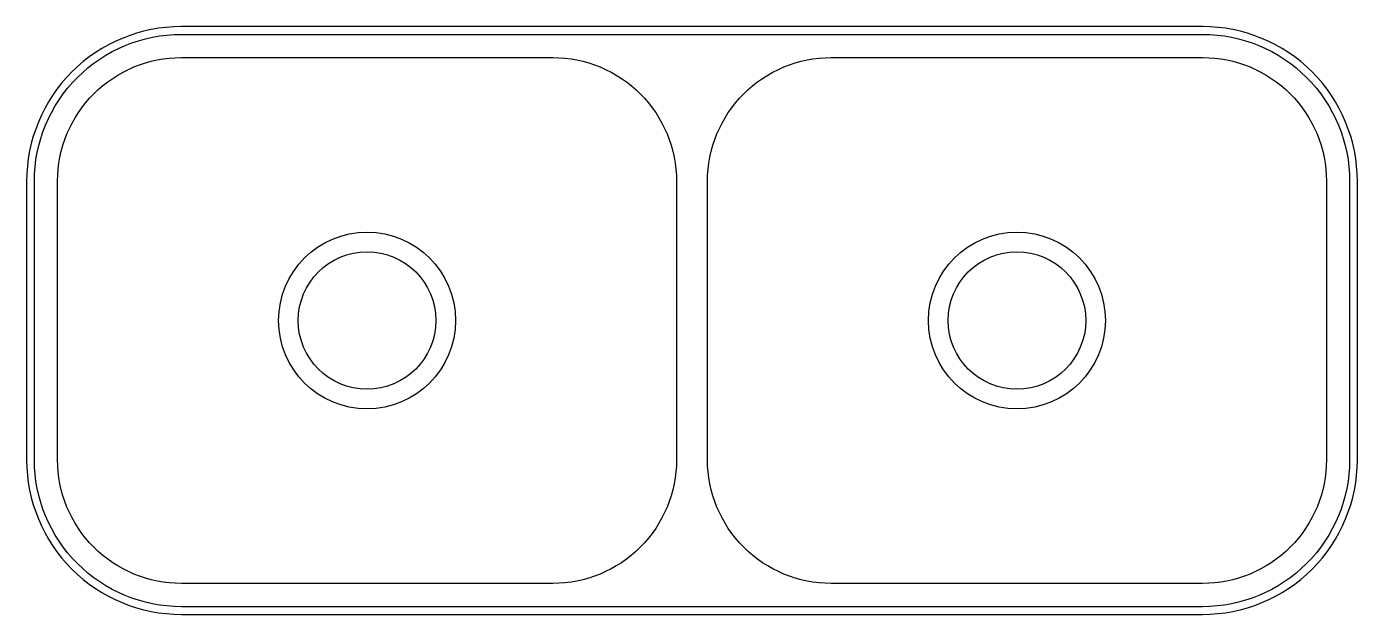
# Model space of a CAD drawing. Extents: x 4893 to 5753, y 794 to 1174.
import ezdxf

# ---------------------------------------------------------------- set-up
doc = ezdxf.new("R2010")
doc.units = 0
doc.header["$LTSCALE"] = 60
doc.layers.get('0').update_dxf_attribs({"linetype": 'CONTINUOUS'})

msp = doc.modelspace()

# ---------------------------------------------------------------- linework, layer by layer
for points in [[(5752.58, 1073.98, 0.414214), (5652.58, 1173.98), (4992.58, 1173.98, 0.414214), (4892.58, 1073.98), (4892.58, 893.98, 0.414214), (4992.58, 793.98), (5652.58, 793.98, 0.414214), (5752.58, 893.98)], [(5747.58, 1073.98), (5747.58, 893.98, -0.414214), (5652.58, 798.98), (4992.58, 798.98, -0.414214), (4897.58, 893.98), (4897.58, 1073.98, -0.414214), (4992.58, 1168.98), (5652.58, 1168.98, -0.414214)], [(4912.58, 1073.98, -0.414214), (4992.58, 1153.98), (5232.58, 1153.98, -0.414214), (5312.58, 1073.98), (5312.58, 893.98, -0.414214), (5232.58, 813.98), (4992.58, 813.98, -0.414214), (4912.58, 893.98)], [(5332.58, 1073.98, -0.414214), (5412.58, 1153.98), (5652.58, 1153.98, -0.414214), (5732.58, 1073.98), (5732.58, 893.98, -0.414214), (5652.58, 813.98), (5412.58, 813.98, -0.414214), (5332.58, 893.98)]]:
    msp.add_lwpolyline(points, format="xyb", close=True)
for centre, radius in [((5112.58, 983.98), 57.15), ((5532.58, 983.98), 57.15), ((5112.58, 983.98), 44.45), ((5532.58, 983.98), 44.45)]:
    msp.add_circle(centre, radius)

doc.saveas('drawing.dxf')
